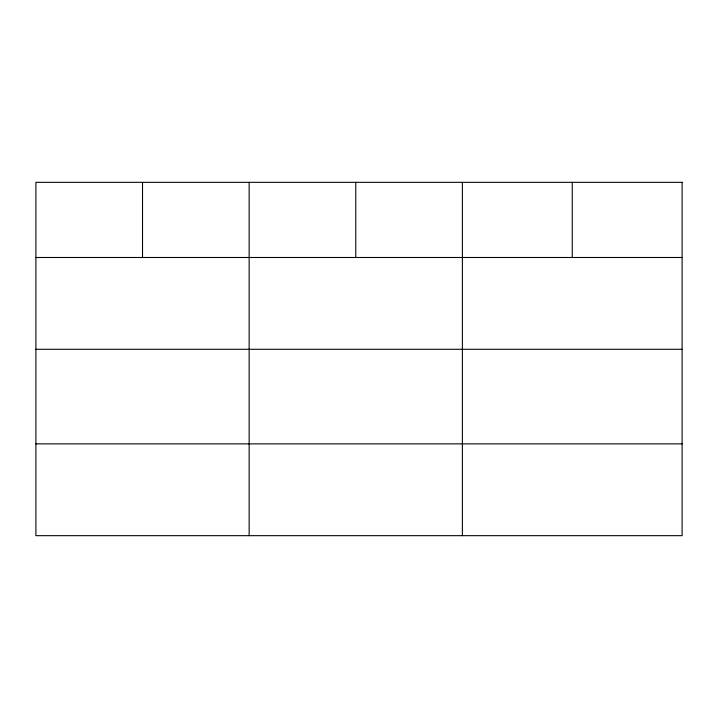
<?xml version="1.0" encoding="UTF-8"?>
<svg xmlns="http://www.w3.org/2000/svg" width="718" height="718" viewBox="0 0 718 718"><rect width="100%" height="100%" fill="white"/><g stroke="black" fill="none" stroke-linecap="round" stroke-linejoin="round"><path stroke-width="1.08" d="M35.9 257.493L682.1 257.493M35.9 349.289L682.1 349.289M35.9 443.868L682.1 443.868M572.246 182.336L572.246 257.493M462.392 182.336L462.392 535.664M355.769 182.336L355.769 257.493M249.146 182.336L249.146 535.664M142.523 182.336L142.523 257.493M682.1 182.336L35.9 182.336L35.9 535.664L682.1 535.664L682.1 182.336"/></g></svg>
